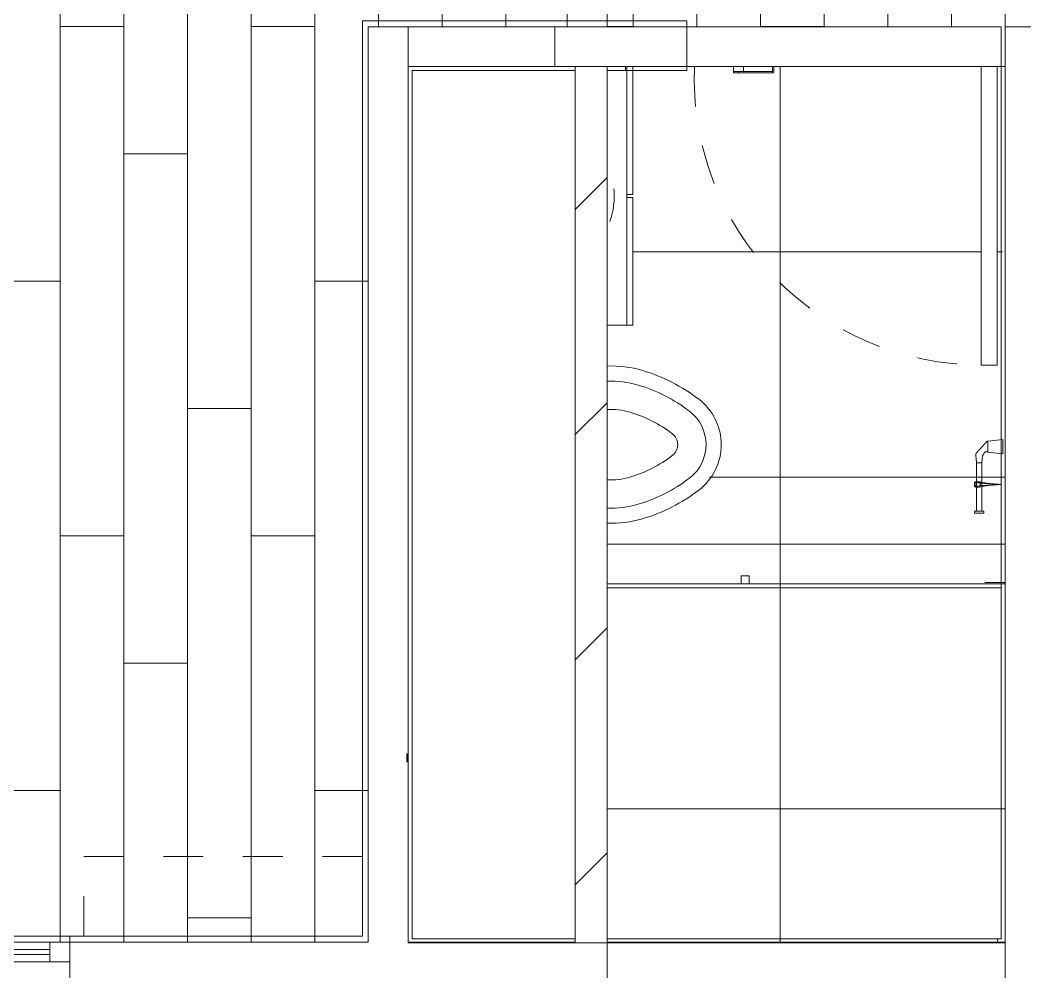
# Model space of a CAD drawing. Header units: metres. Extents: x 3856 to 4207, y -1118 to -691.
# Drawn here: x 3998.882 to 4001.407, y -980.802 to -978.41 of the extents above; entities that cross this region are included whole.
import ezdxf

# ---------------------------------------------------------------- set-up
doc = ezdxf.new("R2010")
doc.units = ezdxf.units.M
doc.linetypes.add('Dash', pattern=[0.00635, 0.003175, -0.003175])
doc.linetypes.add('Derribado', pattern=[0.0048, 0.0032, -0.0016])
for name, color, linetype, lineweight in [('Casework', 7, 'Continuous', 9), ('Ceilings', 7, 'Continuous', 9), ('Common Edges', 7, 'Continuous', 9), ('Cut Pattern', 7, 'Continuous', 18), ('Detail Items', 7, 'Continuous', 9), ('Doors', 7, 'Continuous', 9), ('Floors', 7, 'Continuous', 9), ('Furniture', 7, 'Continuous', 9), ('Generic Models', 7, 'Continuous', 9), ('Linea de proyección', 7, 'Derribado', 9), ('Plumbing Fixtures', 7, 'Continuous', 9), ('Surface Pattern', 7, 'Continuous', 9), ('Walls', 7, 'Continuous', 9)]:
    doc.layers.add(name, color=color, linetype=linetype, lineweight=lineweight)
doc.layers.add('Cour_Roja_Punteada_1', color=1, linetype='Dash', lineweight=9, true_color=0xff0000)
doc.layers.add('ROA-E00-URB-A101-MASTER_PLAN cambio estaciomientos_dwg', color=7, linetype='Continuous', lineweight=9, true_color=0x767676)

# ---------------------------------------------------------------- blocks, each defined once
blk = doc.blocks.new('Toilet-Pressure_Lite_1_0-Kohler-Highline-3519-TR - SANITARIO ACUACER PLUS REDONDO BLANCO REF_ 320381001 CORONA O SIMILAR-V181-IMPLANTACIÓN - KIT COMERCIAL')
at = {"layer": 'Plumbing Fixtures', "color": 254, "true_color": 0xd4d4d4}
for centre, radius, start, end in [((0, 0.6428), 0.144, 37.4753, 142.5247), ((0, 0.6428), 0.1059, 37.4753, 142.5247), ((0.232, 0.4649), 0.4363, 142.5247, 163.4753), ((0.232, 0.4649), 0.3982, 142.5247, 163.4753), ((-0.232, 0.4649), 0.3982, 16.5247, 37.4753), ((-0.232, 0.4649), 0.4363, 16.5247, 37.4753), ((0.232, 0.4649), 0.327, 142.5247, 163.4753), ((0, 0.6428), 0.0347, 37.4753, 142.5247), ((-0.232, 0.4649), 0.327, 16.5247, 37.4753), ((0.0777, 0.5107), 0.2754, 163.4753, 182.2308), ((-0.0777, 0.5107), 0.2754, 357.7692, 16.5247), ((0.0777, 0.5107), 0.2373, 163.4753, 182.589), ((0.0777, 0.5107), 0.1661, 163.4753, 183.6995), ((-0.0777, 0.5107), 0.1661, 356.3005, 16.5247), ((-0.0777, 0.5107), 0.2373, 357.411, 16.5247)]:
    blk.add_arc(centre, radius, start, end, dxfattribs=at)
blk = doc.blocks.new('COUR-PUERTA-SIMPLE - P-05 _ 80 cm x 210 cm-V190-IMPLANTACIÓN - KIT COMERCIAL')
at = {"layer": 'Detail Items'}
for p, q in [((0.34, -0.8), (0.34, -0.05)), ((0.34, -0.05), (0.34, -0.8)), ((0.38, -0.05), (0.38, -0.8)), ((0.38, -0.8), (0.38, -0.05)), ((0.38, -0.8), (0.34, -0.8)), ((0.34, -0.8), (0.38, -0.8))]:
    blk.add_line(p, q, dxfattribs=at)
at = {"layer": 'Doors'}
for p, q in [((0.4, 0.05), (0.4, -0.05)), ((-0.2827, -0.05), (-0.2827, -0.0622)), ((-0.2573, -0.0622), (-0.2573, -0.05)), ((-0.1842, -0.0622), (-0.1842, -0.05)), ((-0.1842, -0.05), (-0.1842, -0.0622)), ((-0.1811, -0.05), (-0.1811, -0.0623)), ((-0.1811, -0.0623), (-0.1811, -0.05)), ((-0.2827, -0.0622), (-0.2827, -0.0654)), ((-0.27, -0.0622), (-0.2827, -0.0622)), ((-0.2827, -0.0622), (-0.2573, -0.0622)), ((-0.2827, -0.0622), (-0.2573, -0.0622)), ((-0.2827, -0.0654), (-0.27, -0.0654)), ((-0.27, -0.0622), (-0.1842, -0.0622)), ((-0.1842, -0.0622), (-0.27, -0.0622)), ((-0.27, -0.0654), (-0.27, -0.0622)), ((-0.27, -0.0622), (-0.27, -0.0654)), ((-0.27, -0.0654), (-0.1842, -0.0654)), ((-0.1842, -0.0654), (-0.27, -0.0654))]:
    blk.add_line(p, q, dxfattribs=at)
at = {"layer": 'Doors', "flags": 128}
for points in [[(-0.1842, -0.0654), (-0.1835, -0.0653), (-0.1829, -0.0651), (-0.1823, -0.0647), (-0.1818, -0.0642), (-0.1814, -0.0636), (-0.1812, -0.063), (-0.1811, -0.0623)], [(-0.1811, -0.0623), (-0.1812, -0.063), (-0.1814, -0.0636), (-0.1818, -0.0642), (-0.1823, -0.0647), (-0.1829, -0.0651), (-0.1835, -0.0653), (-0.1842, -0.0654)]]:
    blk.add_lwpolyline(points, dxfattribs=at)
at = {"layer": 'Linea de proyección'}
blk.add_arc((0.34, -0.0789), 0.7211, 177.7128, 270, dxfattribs=at)
blk = doc.blocks.new('Puerta Ventana 2 cuerpos - Puerta Ventana 180 x 210cm-V193-IMPLANTACIÓN - KIT COMERCIAL')
at = {"layer": 'Detail Items'}
for p, q in [((-0.3419, 0.2295), (-0.3419, 0.2075)), ((-0.3124, 0.2), (-0.3419, 0.2295)), ((-0.5625, 0.2075), (-0.5625, 0.1925)), ((-0.3419, 0.2075), (-0.5625, 0.2075)), ((-0.5625, 0.1925), (-0.3419, 0.1925)), ((-0.3124, 0.2), (-0.3419, 0.1705)), ((-0.3419, 0.1705), (-0.3419, 0.1925))]:
    blk.add_line(p, q, dxfattribs=at)
at = {"layer": 'Doors'}
for p, q in [((-0.7127, 0.1008), (-0.7127, 0.05)), ((-0.6944, 0.05), (-0.6944, 0.1008)), ((-0.9, 0.05), (0.9, 0.05)), ((-0.9, 0), (-0.9, 0.05)), ((-0.9, 0.05), (0.025, 0.05)), ((0.025, 0.05), (0.025, 0)), ((0.025, 0), (-0.9, 0)), ((-0.7127, 0), (-0.7127, -0.0514)), ((-0.6944, -0.0514), (-0.6944, 0)), ((-0.025, -0.05), (-0.025, 0)), ((-0.025, 0), (0.9, 0)), ((0.9, 0), (0.9, -0.05)), ((-0.9, -0.05), (0.9, -0.05)), ((0.9, -0.05), (-0.025, -0.05))]:
    blk.add_line(p, q, dxfattribs=at)
for centre, start, end in [((-0.7035, 0.1049), 0, 180), ((-0.7035, 0.1049), 0, 180), ((-0.7035, 0.1049), 180, 360), ((-0.7035, 0.1049), 180, 360), ((-0.7035, -0.0555), 0, 180), ((-0.7035, -0.0555), 0, 180), ((-0.7035, -0.0555), 180, 360), ((-0.7035, -0.0555), 180, 360)]:
    blk.add_arc(centre, 0.01, start, end, dxfattribs=at)
for points in [[(-0.6944, 0.1008), (-0.6945, 0.1007), (-0.6946, 0.1005), (-0.6948, 0.1001), (-0.6949, 0.0999), (-0.695, 0.0997), (-0.6951, 0.0995), (-0.6953, 0.0992), (-0.6956, 0.0988), (-0.696, 0.0983), (-0.6965, 0.0979), (-0.6969, 0.0974), (-0.6975, 0.097), (-0.6981, 0.0965), (-0.6987, 0.0962), (-0.6994, 0.0958), (-0.7002, 0.0955), (-0.701, 0.0952), (-0.7021, 0.095), (-0.7032, 0.0949), (-0.7044, 0.095), (-0.7056, 0.0951), (-0.7066, 0.0954), (-0.7076, 0.0958), (-0.7082, 0.0961), (-0.7087, 0.0963), (-0.7091, 0.0966), (-0.7096, 0.097), (-0.7101, 0.0974), (-0.7106, 0.0979), (-0.7111, 0.0983), (-0.7115, 0.0988), (-0.7118, 0.0992), (-0.712, 0.0995), (-0.7121, 0.0997), (-0.7122, 0.0999), (-0.7123, 0.1001), (-0.7125, 0.1005), (-0.7126, 0.1007), (-0.7127, 0.1008)], [(-0.7127, 0.1008), (-0.7126, 0.1007), (-0.7125, 0.1005), (-0.7123, 0.1001), (-0.7122, 0.0999), (-0.7121, 0.0997), (-0.712, 0.0995), (-0.7118, 0.0992), (-0.7115, 0.0988), (-0.7111, 0.0983), (-0.7106, 0.0979), (-0.7101, 0.0974), (-0.7096, 0.097), (-0.709, 0.0965), (-0.7083, 0.0962), (-0.7076, 0.0958), (-0.7069, 0.0955), (-0.7061, 0.0952), (-0.705, 0.095), (-0.7038, 0.0949), (-0.7027, 0.095), (-0.7015, 0.0951), (-0.7004, 0.0954), (-0.6994, 0.0958), (-0.6988, 0.0961), (-0.6984, 0.0963), (-0.698, 0.0966), (-0.6975, 0.097), (-0.6969, 0.0974), (-0.6965, 0.0979), (-0.696, 0.0983), (-0.6956, 0.0988), (-0.6953, 0.0992), (-0.6951, 0.0995), (-0.695, 0.0997), (-0.6949, 0.0999), (-0.6948, 0.1001), (-0.6946, 0.1005), (-0.6945, 0.1007), (-0.6944, 0.1008)], [(-0.7127, -0.0514), (-0.7126, -0.0513), (-0.7125, -0.051), (-0.7123, -0.0507), (-0.7122, -0.0504), (-0.7121, -0.0503), (-0.712, -0.0501), (-0.7118, -0.0498), (-0.7115, -0.0494), (-0.7111, -0.0489), (-0.7106, -0.0484), (-0.7101, -0.0479), (-0.7096, -0.0475), (-0.709, -0.0471), (-0.7083, -0.0467), (-0.7076, -0.0463), (-0.7069, -0.046), (-0.7061, -0.0458), (-0.705, -0.0455), (-0.7038, -0.0454), (-0.7027, -0.0455), (-0.7015, -0.0456), (-0.7004, -0.0459), (-0.6994, -0.0463), (-0.6988, -0.0466), (-0.6984, -0.0469), (-0.698, -0.0471), (-0.6975, -0.0475), (-0.6969, -0.0479), (-0.6965, -0.0484), (-0.696, -0.0489), (-0.6956, -0.0494), (-0.6953, -0.0498), (-0.6951, -0.0501), (-0.695, -0.0503), (-0.6949, -0.0504), (-0.6948, -0.0507), (-0.6946, -0.051), (-0.6945, -0.0513), (-0.6944, -0.0514)], [(-0.6944, -0.0514), (-0.6945, -0.0513), (-0.6946, -0.051), (-0.6948, -0.0507), (-0.6949, -0.0504), (-0.695, -0.0503), (-0.6951, -0.0501), (-0.6953, -0.0498), (-0.6956, -0.0494), (-0.696, -0.0489), (-0.6965, -0.0484), (-0.6969, -0.0479), (-0.6975, -0.0475), (-0.6981, -0.0471), (-0.6987, -0.0467), (-0.6994, -0.0463), (-0.7002, -0.046), (-0.701, -0.0458), (-0.7021, -0.0455), (-0.7032, -0.0454), (-0.7044, -0.0455), (-0.7056, -0.0456), (-0.7066, -0.0459), (-0.7076, -0.0463), (-0.7082, -0.0466), (-0.7087, -0.0469), (-0.7091, -0.0471), (-0.7096, -0.0475), (-0.7101, -0.0479), (-0.7106, -0.0484), (-0.7111, -0.0489), (-0.7115, -0.0494), (-0.7118, -0.0498), (-0.712, -0.0501), (-0.7121, -0.0503), (-0.7122, -0.0504), (-0.7123, -0.0507), (-0.7125, -0.051), (-0.7126, -0.0513), (-0.7127, -0.0514)]]:
    blk.add_open_spline(points, degree=3, knots=[0, 0, 0, 0, 0.055556, 0.083333, 0.097222, 0.111111, 0.125, 0.138889, 0.166667, 0.194444, 0.222222, 0.25, 0.277778, 0.305556, 0.333333, 0.361111, 0.388889, 0.416667, 0.444444, 0.5, 0.527778, 0.555556, 0.611111, 0.638889, 0.666667, 0.680556, 0.694444, 0.722222, 0.75, 0.777778, 0.805556, 0.833333, 0.861111, 0.875, 0.888889, 0.902778, 0.916667, 0.944444, 1, 1, 1, 1], dxfattribs=at)
blk = doc.blocks.new('Lavm_Vessel_ManantialDuo_34_5x34_5x13_5_Corona - Lavm_Vessel_ManantialDuo_34_5x34_5x13_5_Corona-9986751-IMPLANTACIÓN - KIT COMERCIAL')
at = {"layer": 'Detail Items', "color": 253, "true_color": 0xaaaaaa}
blk.add_arc((0, 0), 0.193, 250.6609, 275.3049, dxfattribs=at)
blk = doc.blocks.new('PM4045551-Ducha-monocontrol-Palma-Pro - Ducha monocontrol Palma Pro-10363257-IMPLANTACIÓN - KIT COMERCIAL')
at = {"layer": 'Plumbing Fixtures', "color": 253, "true_color": 0xaaaaaa}
for p, q in [((0.1147, -0.0055), (0.1147, -0.0086)), ((0.1147, -0.0055), (0.125, -0.0055)), ((0.125, -0.0086), (0.1147, -0.0086)), ((0.125, -0.0055), (0.1353, -0.0055)), ((0.1353, -0.0086), (0.125, -0.0086)), ((0.1353, -0.0086), (0.1353, -0.0055))]:
    blk.add_line(p, q, dxfattribs=at)
at = {"layer": 'Plumbing Fixtures', "color": 253, "true_color": 0xaaaaaa, "flags": 128}
for points in [[(0.1147, -0.0055), (0.1147, -0.0055), (0.1146, -0.0055), (0.1146, -0.0055), (0.1145, -0.0055), (0.1145, -0.0055), (0.1145, -0.0055), (0.1144, -0.0055), (0.1144, -0.0054), (0.1143, -0.0054), (0.1143, -0.0054), (0.1143, -0.0054), (0.1142, -0.0054), (0.1142, -0.0054), (0.1142, -0.0053), (0.1141, -0.0053), (0.1141, -0.0053), (0.1141, -0.0053), (0.114, -0.0053), (0.114, -0.0052), (0.114, -0.0052), (0.114, -0.0052), (0.1139, -0.0051), (0.1139, -0.0051), (0.1139, -0.0051), (0.1139, -0.005)], [(0.1147, -0.0055), (0.1147, -0.0055), (0.1148, -0.0055), (0.1148, -0.0055), (0.1149, -0.0055), (0.115, -0.0055), (0.1151, -0.0055), (0.1152, -0.0055), (0.1154, -0.0055), (0.1155, -0.0055), (0.1157, -0.0055), (0.1159, -0.0055), (0.1161, -0.0055), (0.1163, -0.0055), (0.1165, -0.0055), (0.1167, -0.0055), (0.117, -0.0055), (0.1173, -0.0055), (0.1175, -0.0055), (0.1178, -0.0055), (0.1181, -0.0055), (0.1184, -0.0055), (0.1188, -0.0055), (0.1191, -0.0055), (0.1194, -0.0055), (0.1198, -0.0055), (0.1201, -0.0055), (0.1205, -0.0055), (0.1209, -0.0055), (0.1213, -0.0055), (0.1217, -0.0055), (0.122, -0.0055), (0.1224, -0.0055), (0.1228, -0.0055), (0.1232, -0.0055), (0.1237, -0.0055), (0.1241, -0.0055), (0.1245, -0.0055), (0.1249, -0.0055), (0.125, -0.0055)], [(0.125, -0.0055), (0.1246, -0.0055), (0.1242, -0.0055), (0.1238, -0.0055), (0.1234, -0.0055), (0.123, -0.0055), (0.1226, -0.0055), (0.1222, -0.0055), (0.1218, -0.0055), (0.1214, -0.0055), (0.121, -0.0055), (0.1206, -0.0055), (0.1202, -0.0055), (0.1199, -0.0055), (0.1195, -0.0055), (0.1192, -0.0055), (0.1188, -0.0055), (0.1185, -0.0055), (0.1182, -0.0055), (0.1179, -0.0055), (0.1176, -0.0055), (0.1173, -0.0055), (0.1171, -0.0055), (0.1168, -0.0055), (0.1166, -0.0055), (0.1163, -0.0055), (0.1161, -0.0055), (0.1159, -0.0055), (0.1157, -0.0055), (0.1156, -0.0055), (0.1154, -0.0055), (0.1153, -0.0055), (0.1151, -0.0055), (0.115, -0.0055), (0.1149, -0.0055), (0.1148, -0.0055), (0.1148, -0.0055), (0.1147, -0.0055), (0.1147, -0.0055)], [(0.1353, -0.0055), (0.1353, -0.0055), (0.1352, -0.0055), (0.1352, -0.0055), (0.1351, -0.0055), (0.135, -0.0055), (0.1349, -0.0055), (0.1348, -0.0055), (0.1346, -0.0055), (0.1345, -0.0055), (0.1343, -0.0055), (0.1341, -0.0055), (0.1339, -0.0055), (0.1337, -0.0055), (0.1335, -0.0055), (0.1333, -0.0055), (0.133, -0.0055), (0.1327, -0.0055), (0.1325, -0.0055), (0.1322, -0.0055), (0.1319, -0.0055), (0.1316, -0.0055), (0.1312, -0.0055), (0.1309, -0.0055), (0.1306, -0.0055), (0.1302, -0.0055), (0.1299, -0.0055), (0.1295, -0.0055), (0.1291, -0.0055), (0.1287, -0.0055), (0.1283, -0.0055), (0.128, -0.0055), (0.1276, -0.0055), (0.1272, -0.0055), (0.1268, -0.0055), (0.1263, -0.0055), (0.1259, -0.0055), (0.1255, -0.0055), (0.1251, -0.0055), (0.125, -0.0055)], [(0.125, -0.0055), (0.1254, -0.0055), (0.1258, -0.0055), (0.1262, -0.0055), (0.1266, -0.0055), (0.127, -0.0055), (0.1274, -0.0055), (0.1278, -0.0055), (0.1282, -0.0055), (0.1286, -0.0055), (0.129, -0.0055), (0.1294, -0.0055), (0.1298, -0.0055), (0.1301, -0.0055), (0.1305, -0.0055), (0.1308, -0.0055), (0.1312, -0.0055), (0.1315, -0.0055), (0.1318, -0.0055), (0.1321, -0.0055), (0.1324, -0.0055), (0.1327, -0.0055), (0.1329, -0.0055), (0.1332, -0.0055), (0.1334, -0.0055), (0.1337, -0.0055), (0.1339, -0.0055), (0.1341, -0.0055), (0.1343, -0.0055), (0.1344, -0.0055), (0.1346, -0.0055), (0.1347, -0.0055), (0.1349, -0.0055), (0.135, -0.0055), (0.1351, -0.0055), (0.1352, -0.0055), (0.1352, -0.0055), (0.1353, -0.0055), (0.1353, -0.0055)], [(0.1361, -0.0051), (0.1361, -0.0051), (0.1361, -0.0051), (0.1361, -0.0052), (0.136, -0.0052), (0.136, -0.0052), (0.136, -0.0052), (0.1359, -0.0053), (0.1359, -0.0053), (0.1359, -0.0053), (0.1358, -0.0053), (0.1358, -0.0054), (0.1358, -0.0054), (0.1357, -0.0054), (0.1357, -0.0054), (0.1357, -0.0054), (0.1356, -0.0054), (0.1356, -0.0055), (0.1356, -0.0055), (0.1355, -0.0055), (0.1355, -0.0055), (0.1354, -0.0055), (0.1354, -0.0055), (0.1354, -0.0055), (0.1353, -0.0055)]]:
    blk.add_lwpolyline(points, dxfattribs=at)
blk = doc.blocks.new('KR6155551-Portarollos-Koral-mate-black - Mate black-10610215-IMPLANTACIÓN - KIT COMERCIAL')
at = {"layer": 'Furniture'}
for p, q in [((-0.0375, 0.0719), (-0.0421, 0.0719)), ((-0.0421, 0.0719), (-0.0421, 0.0601)), ((-0.0421, 0.0601), (-0.0421, 0.0484)), ((-0.0375, 0.0601), (-0.0375, 0.0719)), ((0.0844, 0.0668), (-0.0375, 0.0668)), ((-0.0375, 0.0668), (-0.0375, 0.0534)), ((-0.0375, 0.0668), (-0.0375, 0.0534)), ((-0.0375, 0.0484), (-0.0375, 0.0601)), ((-0.0375, 0.0534), (0.0844, 0.0534)), ((0.0844, 0.0534), (0.0844, 0.0668)), ((0.0844, 0.0534), (0.0844, 0.0668)), ((-0.0421, 0.0484), (-0.0375, 0.0484)), ((0.1115, 0.0379), (0.107, 0.0001)), ((0.1385, 0.0379), (0.1115, 0.0379)), ((0.1385, 0.0379), (0.1115, 0.0379)), ((0.143, 0.0001), (0.1385, 0.0379)), ((0.107, 0.0001), (0.143, 0.0001)), ((0.107, 0.0001), (0.143, 0.0001))]:
    blk.add_line(p, q, dxfattribs=at)
at = {"layer": 'Furniture', "flags": 128}
for points in [[(0.0844, 0.0668), (0.0951, 0.0676), (0.1019, 0.0682), (0.1073, 0.0684)], [(0.1073, 0.0684), (0.1019, 0.0682), (0.0951, 0.0676), (0.0844, 0.0668)], [(0.0844, 0.0668), (0.0844, 0.0666), (0.0844, 0.0659), (0.0844, 0.0649), (0.0844, 0.0635), (0.0844, 0.0619), (0.0844, 0.0601), (0.0844, 0.0584), (0.0844, 0.0568), (0.0844, 0.0554), (0.0844, 0.0543), (0.0844, 0.0537), (0.0844, 0.0534)], [(0.0844, 0.0534), (0.0844, 0.0537), (0.0844, 0.0543), (0.0844, 0.0554), (0.0844, 0.0568), (0.0844, 0.0584), (0.0844, 0.0601), (0.0844, 0.0619), (0.0844, 0.0635), (0.0844, 0.0649), (0.0844, 0.0659), (0.0844, 0.0666), (0.0844, 0.0668)], [(0.1116, 0.0379), (0.112, 0.0425), (0.1118, 0.0444), (0.1105, 0.0465), (0.1075, 0.0486), (0.1048, 0.0503), (0.1017, 0.0515), (0.0955, 0.0525), (0.0844, 0.0534)], [(0.0844, 0.0534), (0.0955, 0.0525), (0.1017, 0.0515), (0.1048, 0.0503), (0.1075, 0.0486), (0.1105, 0.0465), (0.1118, 0.0444), (0.112, 0.0425), (0.1116, 0.0379)], [(0.1116, 0.0379), (0.112, 0.0379), (0.1134, 0.0379), (0.1155, 0.0379), (0.1183, 0.0379), (0.1216, 0.0379), (0.1251, 0.0379), (0.1286, 0.0379), (0.1318, 0.0379), (0.1346, 0.0379), (0.1367, 0.0379), (0.1381, 0.0379), (0.1386, 0.0379)], [(0.1386, 0.0379), (0.1381, 0.0379), (0.1367, 0.0379), (0.1346, 0.0379), (0.1318, 0.0379), (0.1286, 0.0379), (0.1251, 0.0379), (0.1216, 0.0379), (0.1183, 0.0379), (0.1155, 0.0379), (0.1134, 0.0379), (0.112, 0.0379), (0.1116, 0.0379)], [(0.1384, 0.0405), (0.1385, 0.0392), (0.1386, 0.0379)], [(0.1386, 0.0379), (0.1385, 0.0392), (0.1384, 0.0405)]]:
    blk.add_lwpolyline(points, dxfattribs=at)
at = {"layer": 'Furniture'}
for points, knots in [([(0.1073, 0.0684), (0.1074, 0.0683), (0.1076, 0.0682), (0.108, 0.0678), (0.1084, 0.0675), (0.1087, 0.0672), (0.1089, 0.067), (0.1091, 0.0668), (0.1094, 0.0665), (0.11, 0.066), (0.1107, 0.0654), (0.1115, 0.0646), (0.1121, 0.0641), (0.1124, 0.0638), (0.1126, 0.0636), (0.1129, 0.0634), (0.1132, 0.0631), (0.1138, 0.0626), (0.1147, 0.0618), (0.1155, 0.061), (0.1162, 0.0604), (0.1168, 0.0599), (0.1173, 0.0594), (0.118, 0.0588), (0.1193, 0.0577), (0.1211, 0.056), (0.1227, 0.0546), (0.1239, 0.0535), (0.1245, 0.0529), (0.1252, 0.0523), (0.1261, 0.0515), (0.1273, 0.0505), (0.1282, 0.0496), (0.129, 0.0489), (0.1295, 0.0484), (0.1301, 0.0479), (0.1308, 0.0473), (0.1317, 0.0464), (0.1326, 0.0456), (0.1333, 0.045), (0.1338, 0.0446), (0.1343, 0.0441), (0.1349, 0.0436), (0.1356, 0.0429), (0.1364, 0.0422), (0.137, 0.0417), (0.1373, 0.0414), (0.1376, 0.0411), (0.1381, 0.0407), (0.1383, 0.0405), (0.1384, 0.0405)], [-1, -1, -1, -1, -0.972222, -0.944444, -0.916667, -0.902778, -0.895833, -0.888889, -0.875, -0.861111, -0.833333, -0.805556, -0.791667, -0.784722, -0.777778, -0.770833, -0.763889, -0.75, -0.722222, -0.694444, -0.680556, -0.666667, -0.652778, -0.638889, -0.611111, -0.555556, -0.5, -0.472222, -0.458333, -0.444444, -0.416667, -0.388889, -0.361111, -0.347222, -0.333333, -0.319444, -0.305556, -0.277778, -0.25, -0.236111, -0.222222, -0.208333, -0.194444, -0.166667, -0.138889, -0.111111, -0.097222, -0.083333, -0.055556, 0, 0, 0, 0]), ([(0.1384, 0.0405), (0.1383, 0.0405), (0.1381, 0.0407), (0.1376, 0.0411), (0.1373, 0.0414), (0.137, 0.0417), (0.1364, 0.0422), (0.1356, 0.0429), (0.1349, 0.0436), (0.1343, 0.0441), (0.1338, 0.0446), (0.1333, 0.045), (0.1326, 0.0456), (0.1317, 0.0464), (0.1308, 0.0473), (0.1301, 0.0479), (0.1295, 0.0484), (0.129, 0.0489), (0.1282, 0.0496), (0.1273, 0.0505), (0.1263, 0.0513), (0.1256, 0.052), (0.1251, 0.0524), (0.1245, 0.0529), (0.1239, 0.0535), (0.1227, 0.0546), (0.1211, 0.056), (0.1193, 0.0577), (0.118, 0.0588), (0.1173, 0.0594), (0.1168, 0.0599), (0.1162, 0.0604), (0.1155, 0.061), (0.1147, 0.0618), (0.1138, 0.0626), (0.1132, 0.0631), (0.1129, 0.0634), (0.1126, 0.0636), (0.1124, 0.0638), (0.1121, 0.0641), (0.1115, 0.0646), (0.1107, 0.0654), (0.11, 0.066), (0.1094, 0.0665), (0.1091, 0.0668), (0.1089, 0.067), (0.1087, 0.0672), (0.1084, 0.0675), (0.108, 0.0678), (0.1076, 0.0682), (0.1074, 0.0683), (0.1073, 0.0684)], [-1, -1, -1, -1, -0.944444, -0.916667, -0.902778, -0.888889, -0.861111, -0.833333, -0.805556, -0.791667, -0.777778, -0.763889, -0.75, -0.722222, -0.694444, -0.680556, -0.666667, -0.652778, -0.638889, -0.611111, -0.583333, -0.569444, -0.555556, -0.541667, -0.527778, -0.5, -0.444444, -0.388889, -0.361111, -0.347222, -0.333333, -0.319444, -0.305556, -0.277778, -0.25, -0.236111, -0.229167, -0.222222, -0.215278, -0.208333, -0.194444, -0.166667, -0.138889, -0.125, -0.111111, -0.104167, -0.097222, -0.083333, -0.055556, -0.027778, 0, 0, 0, 0])]:
    blk.add_open_spline(points, degree=3, knots=knots, dxfattribs=at)
blk = doc.blocks.new('KR6125551-Percha-Koral-mate-black - Mate black-10354673-IMPLANTACIÓN - KIT COMERCIAL')
at = {"layer": 'Generic Models'}
for p, q in [((0.1185, 0.0687), (0.1185, 0.0587)), ((0.13, 0.0702), (0.12, 0.0702)), ((0.12, 0.0572), (0.13, 0.0572)), ((0.1207, 0.0714), (0.1293, 0.0714)), ((0.1315, 0.0587), (0.1315, 0.0687))]:
    blk.add_line(p, q, dxfattribs=at)
at = {"layer": 'Generic Models', "flags": 128}
for points in [[(0.12, 0.0702), (0.1196, 0.0702), (0.1193, 0.07), (0.1189, 0.0698), (0.1187, 0.0695), (0.1186, 0.0691), (0.1185, 0.0687)], [(0.1185, 0.0587), (0.1186, 0.0584), (0.1187, 0.058), (0.1189, 0.0577), (0.1192, 0.0574), (0.1196, 0.0573), (0.12, 0.0572)], [(0.1207, 0.0714), (0.1201, 0.0712), (0.1196, 0.0709), (0.1188, 0.0697), (0.1187, 0.0694)], [(0.1187, 0.0581), (0.1199, 0.0544), (0.1201, 0.0537), (0.1203, 0.0531), (0.1204, 0.0524), (0.121, 0.0498), (0.1215, 0.0454), (0.1226, 0.0361), (0.1239, 0.0207), (0.1248, 0.0084), (0.125, 0.005)], [(0.1313, 0.058), (0.1301, 0.0544), (0.1299, 0.0537), (0.1297, 0.053), (0.1296, 0.0524), (0.129, 0.0498), (0.1285, 0.0454), (0.1274, 0.036), (0.1261, 0.0207), (0.1252, 0.0084), (0.125, 0.005)], [(0.1293, 0.0714), (0.1299, 0.0712), (0.1304, 0.0709), (0.1312, 0.0697), (0.1313, 0.0694)], [(0.1315, 0.0687), (0.1314, 0.0691), (0.1313, 0.0695), (0.1311, 0.0698), (0.1307, 0.07), (0.1304, 0.0702), (0.13, 0.0702)], [(0.13, 0.0572), (0.1304, 0.0573), (0.1308, 0.0574), (0.1311, 0.0577), (0.1313, 0.058), (0.1314, 0.0583), (0.1315, 0.0587)], [(0.125, 0.005), (0.1203, 0.005), (0.116, 0.005), (0.1123, 0.005), (0.1094, 0.005), (0.1076, 0.005), (0.107, 0.005), (0.1076, 0.005), (0.1094, 0.005), (0.1123, 0.005), (0.116, 0.005), (0.1203, 0.005), (0.125, 0.005)], [(0.125, 0.005), (0.1297, 0.005), (0.134, 0.005), (0.1377, 0.005), (0.1406, 0.005), (0.1424, 0.005), (0.143, 0.005), (0.1424, 0.005), (0.1406, 0.005), (0.1377, 0.005), (0.134, 0.005), (0.1297, 0.005), (0.125, 0.005)]]:
    blk.add_lwpolyline(points, dxfattribs=at)
at = {"layer": 'Generic Models'}
for points, knots in [([(0.125, 0.005), (0.1248, 0.0072), (0.1246, 0.0114), (0.1243, 0.0177), (0.1239, 0.0242), (0.1236, 0.0299), (0.1233, 0.035), (0.123, 0.0384), (0.1228, 0.0416), (0.1224, 0.0458), (0.122, 0.0511), (0.1215, 0.0573), (0.1211, 0.0621), (0.1208, 0.0655), (0.1205, 0.0675), (0.1203, 0.0689), (0.12, 0.0696), (0.1198, 0.07), (0.1195, 0.0701), (0.1193, 0.07), (0.119, 0.0697), (0.1188, 0.0692), (0.1186, 0.0689), (0.1185, 0.0687)], [0, 0, 0, 0, 0.076923, 0.115385, 0.153846, 0.230769, 0.269231, 0.307692, 0.346154, 0.384615, 0.461538, 0.538462, 0.615385, 0.653846, 0.692308, 0.730769, 0.769231, 0.807692, 0.846154, 0.884615, 0.923077, 0.961538, 1, 1, 1, 1]), ([(0.1185, 0.0587), (0.1186, 0.0586), (0.1187, 0.0583), (0.1189, 0.058), (0.119, 0.0577), (0.1191, 0.0574), (0.1193, 0.0569), (0.1195, 0.0563), (0.1198, 0.0553), (0.12, 0.0542), (0.1203, 0.0532), (0.1205, 0.0523), (0.1208, 0.0513), (0.121, 0.0498), (0.1213, 0.0479), (0.1215, 0.0457), (0.1218, 0.0434), (0.1221, 0.0405), (0.1224, 0.0375), (0.1228, 0.0342), (0.1231, 0.0306), (0.1234, 0.027), (0.1238, 0.0231), (0.124, 0.02), (0.1243, 0.0164), (0.1245, 0.0124), (0.1248, 0.0085), (0.1249, 0.0061), (0.125, 0.005)], [0, 0, 0, 0, 0.038462, 0.057692, 0.076923, 0.096154, 0.115385, 0.153846, 0.192308, 0.230769, 0.269231, 0.307692, 0.346154, 0.384615, 0.423077, 0.461538, 0.5, 0.538462, 0.615385, 0.653846, 0.692308, 0.769231, 0.807692, 0.846154, 0.884615, 0.923077, 0.961538, 1, 1, 1, 1]), ([(0.125, 0.005), (0.1252, 0.0072), (0.1254, 0.0114), (0.1258, 0.0177), (0.1261, 0.0242), (0.1265, 0.0313), (0.1269, 0.0374), (0.1273, 0.0416), (0.1276, 0.0458), (0.128, 0.0511), (0.1284, 0.0563), (0.1288, 0.0602), (0.129, 0.063), (0.1293, 0.0655), (0.1295, 0.0675), (0.1297, 0.0687), (0.1299, 0.0693), (0.13, 0.0697), (0.1303, 0.07), (0.1305, 0.0701), (0.1308, 0.07), (0.131, 0.0697), (0.1313, 0.0692), (0.1314, 0.0689), (0.1315, 0.0687)], [0, 0, 0, 0, 0.076923, 0.115385, 0.153846, 0.230769, 0.307692, 0.346154, 0.384615, 0.461538, 0.538462, 0.576923, 0.615385, 0.653846, 0.692308, 0.730769, 0.75, 0.769231, 0.807692, 0.846154, 0.884615, 0.923077, 0.961538, 1, 1, 1, 1]), ([(0.125, 0.005), (0.1251, 0.0061), (0.1253, 0.0085), (0.1255, 0.0124), (0.1258, 0.0164), (0.126, 0.02), (0.1263, 0.0231), (0.1266, 0.027), (0.1269, 0.0306), (0.1273, 0.0342), (0.1275, 0.0367), (0.1278, 0.039), (0.128, 0.0412), (0.1283, 0.0434), (0.1285, 0.0457), (0.1288, 0.0479), (0.129, 0.0498), (0.1293, 0.0513), (0.1295, 0.0523), (0.1298, 0.0532), (0.13, 0.0542), (0.1303, 0.0553), (0.1305, 0.0562), (0.1307, 0.0569), (0.1309, 0.0574), (0.131, 0.0577), (0.1311, 0.058), (0.1313, 0.0583), (0.1314, 0.0586), (0.1315, 0.0587)], [0, 0, 0, 0, 0.038462, 0.076923, 0.115385, 0.153846, 0.192308, 0.230769, 0.307692, 0.346154, 0.384615, 0.423077, 0.461538, 0.5, 0.538462, 0.576923, 0.615385, 0.653846, 0.692308, 0.730769, 0.769231, 0.807692, 0.846154, 0.884615, 0.903846, 0.923077, 0.942308, 0.961538, 1, 1, 1, 1])]:
    blk.add_open_spline(points, degree=3, knots=knots, dxfattribs=at)
blk = doc.blocks.new('EDIFICIO TIPO A_rvt-4-IMPLANTACIÓN - KIT COMERCIAL')
at = {"layer": 'Cut Pattern', "lineweight": 9, "true_color": 0x414141}
h = blk.add_hatch(dxfattribs=at)
h.set_pattern_fill('FP_94', color=250, style=0, pattern_type=2)
h.set_pattern_definition([(45, (0, 0), (-0.282842712, 0.282842712), [])])
h.paths.add_polyline_path([(4000.2768, -980.7294), (4000.3568, -980.7194), (4000.3568, -978.5273), (4000.2768, -978.5373), (4000.2768, -980.7194)])
at = {"layer": 'Surface Pattern', "true_color": 0x808080}
h = blk.add_hatch(dxfattribs=at)
h.set_pattern_fill('FP_90', color=8, style=0, pattern_type=2)
h.set_pattern_definition([(270, (6041.702, -988.027), (0.16, 1e-17), []), (0, (6041.702, -988.027), (0.32, 0.32), [0.16, -1.12]), (0, (6041.862, -988.667), (0.32, 0.32), [0.16, -1.12])])
h.paths.add_polyline_path([(4004.9568, -980.7273), (4004.9568, -977.5273), (4001.4568, -977.5273), (4001.4568, -977.5973), (4002.2068, -977.5973), (4002.2068, -977.6373), (4001.4568, -977.6373), (4001.4568, -978.4273), (4002.0568, -978.4273), (4002.064, -978.5248), (4002.0818, -978.5273), (4002.0732, -978.5398), (4002.0568, -978.5398), (4002.0568, -980.7273), (4004.8257, -980.7273)])
h.paths.add_polyline_path([(3998.1318, -980.7273), (3999.7568, -980.7273), (3999.7568, -978.4273), (4000.2568, -978.4273), (4000.2568, -977.5873), (3999.4068, -977.5873), (3999.4068, -977.5473), (4000.2568, -977.5473), (4000.2568, -977.5273), (3996.4068, -977.5273), (3996.4068, -980.7273), (3998.0818, -980.7273)])
h.paths.add_polyline_path([(4004.8249, -980.6273), (4004.4257, -980.6273), (4004.4257, -980.2273), (4004.8257, -980.2273), (4004.8257, -980.6273)])
h.paths.add_polyline_path([(4002.4257, -980.6273), (4002.4257, -980.2273), (4002.8257, -980.2273), (4002.8257, -980.6273), (4002.618, -980.6273)])
h.paths.add_polyline_path([(4002.9154, -980.6273), (4002.9154, -978.7273), (4004.3154, -978.7273), (4004.3154, -980.6273)])
h.paths.add_polyline_path([(3996.5273, -980.5597), (3996.5273, -980.1597), (3996.9273, -980.1597), (3996.9273, -980.5597), (3996.6509, -980.5597)])
h.paths.add_polyline_path([(3997.2842, -980.0597), (3996.5273, -980.0597), (3996.5273, -978.4597), (3998.4273, -978.4597), (3998.4273, -980.0597), (3997.3791, -980.0597)])
h.paths.add_polyline_path([(4001.3468, -978.4273), (4001.3568, -978.4273), (4001.3568, -976.2273), (4001.4568, -976.2273), (4001.4568, -977.4273), (4004.9568, -977.4273), (4004.9568, -969.2273), (4001.4568, -969.2273), (4001.4568, -971.7123), (4001.5918, -971.7123), (4001.5918, -973.5123), (4001.4568, -973.5123), (4001.4568, -973.6273), (3998.9818, -973.6273), (3998.9818, -973.6473), (3999.9318, -973.6473), (3999.9318, -973.6873), (3998.9818, -973.6873), (3998.9818, -974.9273), (4000.2568, -974.9273), (4000.2568, -974.6273), (4000.3568, -974.6273), (4000.3568, -978.4273), (4001.2845, -978.4273)])
h.paths.add_polyline_path([(3996.9273, -978.3597), (3996.5273, -978.3597), (3996.5273, -977.9597), (3996.9273, -977.9597)])
h.paths.add_polyline_path([(3998.5559, -977.4273), (3999.6568, -977.4273), (3999.6568, -975.1403), (3998.5568, -975.1403), (3998.5568, -975.1253), (3999.6568, -975.1253), (3999.6568, -975.0273), (3998.5559, -975.0273), (3998.5559, -977.4253)])
h.paths.add_polyline_path([(4004.3068, -973.9273), (4002.7068, -973.9273), (4002.7068, -973.2273), (4004.3068, -973.2273), (4004.3068, -973.4057)])
h.paths.add_polyline_path([(4004.3068, -971.6181), (4004.0702, -971.6181), (4004.0702, -970.1034), (4003.3702, -970.1034), (4003.3702, -969.3034), (4004.8702, -969.3034), (4004.8702, -971.6181)])
h.paths.add_polyline_path([(4003.3702, -971.1273), (4002.8254, -971.1273), (4002.8254, -970.6273), (4003.4254, -970.6273), (4003.4254, -971.1273)])
h = blk.add_hatch(dxfattribs=at)
h.set_pattern_fill('FP_91', color=8, style=0, pattern_type=2)
h.set_pattern_definition([(270, (4001.923, -977.861), (0.566, 3e-17), []), (0, (4001.923, -977.861), (0, 0.566), [])])
h.paths.add_polyline_path([(4001.3468, -979.7273), (4001.3568, -979.7273), (4001.3468, -978.5273), (4001.3368, -978.5273), (4001.3368, -979.2773), (4001.2968, -979.2773), (4001.2968, -978.5273), (4000.5568, -978.5273), (4000.5568, -978.4273), (3999.8568, -978.4273), (3999.8568, -978.5273), (4000.4218, -978.5273), (4000.4218, -978.8488), (4000.4218, -978.8558), (4000.4218, -979.1774), (4000.3568, -979.1773), (4000.3668, -979.2809), (4000.4458, -979.291), (4000.5431, -979.3333), (4000.6108, -979.3859), (4000.6398, -979.4446), (4000.6287, -979.5411), (4000.5872, -979.5917), (4000.4957, -979.6455), (4000.3939, -979.6738), (4000.3568, -979.6738), (4000.3568, -979.7273), (4001.3368, -979.7273)])
h = blk.add_hatch(dxfattribs=at)
h.set_pattern_fill('FP_95', color=8, style=0, pattern_type=2)
h.set_pattern_definition([(180, (4000.791, -979.827), (-7e-17, -0.566), []), (270, (4000.791, -979.827), (0.566, 3e-17), [])])
h.paths.add_polyline_path([(4000.3568, -980.7273), (4001.3568, -980.7273), (4001.3568, -979.8273), (4000.3568, -979.8273), (4000.3568, -980.7194)])
at = {"layer": 'Casework'}
for p, q in [((4000.4068, -978.5273), (4000.3568, -978.5273)), ((4000.4218, -978.5272), (4000.4068, -978.5272)), ((4000.4068, -979.1773), (4000.4068, -978.5273)), ((4000.4218, -978.8488), (4000.4218, -978.5272)), ((4000.4068, -978.8488), (4000.4218, -978.8488)), ((4000.4218, -978.8558), (4000.4068, -978.8558)), ((4000.4218, -979.1774), (4000.4218, -978.8558)), ((4000.3568, -979.1773), (4000.4068, -979.1773)), ((4000.4068, -979.1774), (4000.4218, -979.1774))]:
    blk.add_line(p, q, dxfattribs=at)
at = {"layer": 'Ceilings'}
for p, q in [((4000.2768, -978.5273), (3999.8568, -978.5273)), ((3999.8568, -978.5273), (3999.8568, -980.7273)), ((3999.8568, -980.7273), (4000.2768, -980.7273))]:
    blk.add_line(p, q, dxfattribs=at)
at = {"layer": 'Common Edges'}
for p, q in [((4000.2768, -978.5273), (4000.2768, -978.5373)), ((4000.3568, -978.5273), (4000.3568, -978.5373)), ((4000.2768, -980.7194), (4000.2768, -980.7294)), ((4000.3568, -980.7194), (4000.3568, -980.7294))]:
    blk.add_line(p, q, dxfattribs=at)
at = {"layer": 'Cour_Roja_Punteada_1'}
for p, q in [((3999.0418, -980.5123), (3999.7418, -980.5123)), ((3999.0418, -980.7123), (3999.0418, -980.5123)), ((3999.7418, -980.5123), (3999.7418, -980.7123)), ((3999.7418, -980.7123), (3999.0418, -980.7123))]:
    blk.add_line(p, q, dxfattribs=at)
at = {"layer": 'Floors'}
for p, q in [((3999.7568, -980.7273), (3999.7568, -978.4273)), ((3999.7568, -978.4273), (4000.2568, -978.4273)), ((4000.2568, -978.4273), (3999.8568, -978.4273)), ((3999.8568, -978.4273), (3999.8568, -978.5273)), ((4000.3568, -978.4273), (4000.5568, -978.4273)), ((4000.5568, -978.4273), (4000.3568, -978.4273)), ((4001.3568, -979.7273), (4001.3568, -978.5273)), ((4000.3568, -979.7273), (4001.3568, -979.7273)), ((4001.3568, -979.8273), (4000.3568, -979.8273)), ((4001.3568, -980.7273), (4001.3568, -979.8273)), ((3998.1318, -980.7273), (3999.7568, -980.7273))]:
    blk.add_line(p, q, dxfattribs=at)
at = {"layer": 'Walls', "lineweight": 18}
for p, q in [((4000.2568, -977.5273), (4000.2568, -978.4273)), ((4000.3568, -978.4273), (4000.3568, -977.5273)), ((4001.3568, -977.5273), (4001.3568, -978.4273)), ((4000.5568, -978.4123), (3999.7418, -978.4123)), ((3999.7418, -978.4123), (3999.7418, -978.4273)), ((3999.7418, -978.4273), (3999.7418, -980.7123)), ((3999.7568, -980.7123), (3999.7568, -978.4273)), ((3999.7568, -978.4273), (4000.5568, -978.4273)), ((4000.2568, -978.4273), (4000.3568, -978.4273)), ((4000.5568, -978.4273), (4000.5568, -978.4123)), ((4001.3468, -978.4273), (4000.5568, -978.4273)), ((4000.5568, -978.4273), (4000.5568, -978.5273)), ((4001.3468, -978.5273), (4001.3468, -978.4273)), ((4001.3568, -978.4273), (4001.4568, -978.4273)), ((3999.8668, -978.5273), (3999.8568, -978.5273)), ((3999.8568, -978.5273), (3999.8568, -980.7294)), ((4000.2768, -978.5273), (3999.8668, -978.5273)), ((3999.8668, -980.7194), (3999.8668, -978.5373)), ((3999.8668, -978.5373), (4000.2768, -978.5373)), ((4000.3568, -978.5273), (4000.2768, -978.5273)), ((4000.2768, -978.5373), (4000.2768, -980.7194)), ((4000.5568, -978.5273), (4000.3568, -978.5273)), ((4000.3568, -980.7194), (4000.3568, -978.5373)), ((4000.3568, -978.5373), (4000.5568, -978.5373)), ((4000.5568, -978.5273), (4001.3468, -978.5273)), ((4000.5568, -978.5373), (4000.5568, -978.5273)), ((4001.3468, -978.5273), (4001.3468, -980.7194)), ((4001.3568, -978.5273), (4001.3468, -978.5273)), ((4001.3568, -980.7194), (4001.3568, -978.5273)), ((3999.7418, -980.7123), (3996.4218, -980.7123)), ((3996.4218, -980.7273), (3999.7568, -980.7273)), ((3999.7568, -980.7273), (3999.7568, -980.7123)), ((3999.8568, -980.7294), (3999.8668, -980.7294)), ((4000.2768, -980.7194), (3999.8668, -980.7194)), ((3999.8668, -980.7294), (4000.2768, -980.7294)), ((4000.2768, -980.7294), (4000.3568, -980.7294)), ((4001.3468, -980.7194), (4000.3568, -980.7194)), ((4001.3568, -980.7273), (4000.3568, -980.7273)), ((4000.3568, -980.7273), (4000.3568, -980.8273)), ((4000.3568, -980.7294), (4001.3568, -980.7294)), ((4001.3568, -980.7294), (4001.3568, -980.7194)), ((4001.3568, -980.8273), (4001.3568, -980.7273))]:
    blk.add_line(p, q, dxfattribs=at)
at = {"layer": 'Walls'}
for p, q in [((4000.3568, -978.5273), (4000.4035, -978.5273)), ((4000.4035, -978.5373), (4000.3568, -978.5373)), ((4000.4035, -978.5373), (4000.4035, -978.5273)), ((4000.3568, -979.8273), (4001.3468, -979.8273)), ((4001.3468, -979.8373), (4000.3568, -979.8373)), ((4001.3468, -979.8373), (4001.3468, -979.8273)), ((3997.2068, -980.7123), (3999.0068, -980.7123)), ((3999.0068, -980.7273), (3998.1318, -980.7273)), ((3999.0068, -980.7123), (3999.0068, -980.7273)), ((4000.3568, -980.7194), (4001.3377, -980.7194)), ((4001.3377, -980.7294), (4001.3377, -980.7194))]:
    blk.add_line(p, q, dxfattribs=at)
at = {"layer": 'Doors', "lineweight": 9}
for name, p in [('COUR-PUERTA-SIMPLE - P-05 _ 80 cm x 210 cm-V190-IMPLANTACIÓN - KIT COMERCIAL', (4000.9568, -978.4773)), ('Puerta Ventana 2 cuerpos - Puerta Ventana 180 x 210cm-V193-IMPLANTACIÓN - KIT COMERCIAL', (3998.1068, -980.7773))]:
    blk.add_blockref(name, p, dxfattribs=at)
at = {"layer": 'Furniture', "lineweight": 9, "rotation": 89.99999999999902}
blk.add_blockref('KR6155551-Portarollos-Koral-mate-black - Mate black-10610215-IMPLANTACIÓN - KIT COMERCIAL', (4001.3518, -979.6073), dxfattribs=at)
at = {"layer": 'Generic Models', "lineweight": 9, "rotation": 89.99999999999902}
blk.add_blockref('KR6125551-Percha-Koral-mate-black - Mate black-10354673-IMPLANTACIÓN - KIT COMERCIAL', (4001.3518, -979.7023), dxfattribs=at)
at = {"layer": 'Plumbing Fixtures', "lineweight": 9}
for name, p, rotation in [('Lavm_Vessel_ManantialDuo_34_5x34_5x13_5_Corona - Lavm_Vessel_ManantialDuo_34_5x34_5x13_5_Corona-9986751-IMPLANTACIÓN - KIT COMERCIAL', (4000.1818, -978.8523), 89.99999999999902), ('Toilet-Pressure_Lite_1_0-Kohler-Highline-3519-TR - SANITARIO ACUACER PLUS REDONDO BLANCO REF_ 320381001 CORONA O SIMILAR-V181-IMPLANTACIÓN - KIT COMERCIAL', (3999.8568, -979.4773), 269.9999999999192), ('PM4045551-Ducha-monocontrol-Palma-Pro - Ducha monocontrol Palma Pro-10363257-IMPLANTACIÓN - KIT COMERCIAL', (3999.8618, -980.1394), 269.999999999999)]:
    blk.add_blockref(name, p, dxfattribs=dict(at, rotation=rotation))
blk = doc.blocks.new('ROA-E00-URB-A101-MASTER_PLAN cambio estaciomientos_dwg_Puerta Ventana 2 cuerpos - Puerta Ventana 180 x 210cm-9466553-Master Plan - Etapa 1-7986518-IMPLANTACIÓN - KIT COMERCIAL')
at = {"layer": 'Doors'}
for p, q in [((0.85, 0.05), (0.025, 0.05)), ((-0.85, 0), (-0.85, -0.05)), ((-0.7127, 0), (-0.7127, -0.0188)), ((-0.6944, -0.0188), (-0.6944, 0)), ((-0.025, -0.0313), (-0.85, -0.0313)), ((-0.7127, -0.0313), (-0.7127, -0.05)), ((-0.6944, -0.05), (-0.6944, -0.0313))]:
    blk.add_line(p, q, dxfattribs=at)
at = {"layer": 'Doors', "flags": 128}
for points in [[(0.85, 0), (0.85, 0.05), (0.9, 0.05), (0.025, 0.05)], [(0.025, 0.0312), (0.85, 0.0312), (0.85, 0.0187), (0.025, 0.0187)], [(-0.85, -0.0313), (-0.85, -0.0188), (-0.025, -0.0188)]]:
    blk.add_lwpolyline(points, dxfattribs=at)
at = {"layer": 'Doors'}
for start, end in [(0, 180), (180, 360), (180, 195), (45, 105), (0, 15)]:
    blk.add_arc((-0.7035, 0.0555), 0.01, start, end, dxfattribs=at)
blk = doc.blocks.new('ROA-E00-URB-A101-MASTER_PLAN cambio estaciomientos_dwg_PM4045551-Ducha-monocontrol-Palma-Pro - Ducha monocontrol Palma Pro-V182-Master Plan - Etapa 1-7986567-IMPLANTACIÓN - KIT COMERCIAL')
at = {"layer": 'Plumbing Fixtures', "flags": 128}
for points in [[(0.1147, -0.0055), (0.1147, -0.0055), (0.1148, -0.0055), (0.1148, -0.0055), (0.1149, -0.0055), (0.115, -0.0055), (0.1151, -0.0055), (0.1152, -0.0055), (0.1154, -0.0055), (0.1155, -0.0055), (0.1157, -0.0055), (0.1159, -0.0055), (0.1161, -0.0055), (0.1163, -0.0055), (0.1165, -0.0055), (0.1167, -0.0055), (0.117, -0.0055), (0.1173, -0.0055), (0.1175, -0.0055), (0.1178, -0.0055), (0.1181, -0.0055), (0.1184, -0.0055), (0.1188, -0.0055), (0.1191, -0.0055), (0.1194, -0.0055), (0.1198, -0.0055), (0.1201, -0.0055), (0.1205, -0.0055), (0.1209, -0.0055), (0.1213, -0.0055), (0.1217, -0.0055), (0.122, -0.0055), (0.1224, -0.0055), (0.1228, -0.0055), (0.1232, -0.0055), (0.1237, -0.0055), (0.1241, -0.0055), (0.1245, -0.0055), (0.1249, -0.0055), (0.125, -0.0055), (0.1353, -0.0055), (0.1353, -0.0086), (0.125, -0.0086), (0.1147, -0.0086), (0.1147, -0.0055), (0.1147, -0.0055), (0.1146, -0.0055), (0.1146, -0.0055), (0.1145, -0.0055), (0.1145, -0.0055), (0.1145, -0.0055), (0.1144, -0.0055), (0.1144, -0.0054), (0.1143, -0.0054), (0.1143, -0.0054), (0.1143, -0.0054), (0.1142, -0.0054), (0.1142, -0.0054), (0.1142, -0.0053), (0.1141, -0.0053), (0.1141, -0.0053), (0.1141, -0.0053), (0.114, -0.0053), (0.114, -0.0052), (0.114, -0.0052), (0.114, -0.0052), (0.1139, -0.0051), (0.1139, -0.0051), (0.1139, -0.0051), (0.1139, -0.005)], [(0.1147, -0.0055), (0.125, -0.0055), (0.1254, -0.0055), (0.1258, -0.0055), (0.1262, -0.0055), (0.1266, -0.0055), (0.127, -0.0055), (0.1274, -0.0055), (0.1278, -0.0055), (0.1282, -0.0055), (0.1286, -0.0055), (0.129, -0.0055), (0.1294, -0.0055), (0.1298, -0.0055), (0.1301, -0.0055), (0.1305, -0.0055), (0.1308, -0.0055), (0.1312, -0.0055), (0.1315, -0.0055), (0.1318, -0.0055), (0.1321, -0.0055), (0.1324, -0.0055), (0.1327, -0.0055), (0.1329, -0.0055), (0.1332, -0.0055), (0.1334, -0.0055), (0.1337, -0.0055), (0.1339, -0.0055), (0.1341, -0.0055), (0.1343, -0.0055), (0.1344, -0.0055), (0.1346, -0.0055), (0.1347, -0.0055), (0.1349, -0.0055), (0.135, -0.0055), (0.1351, -0.0055), (0.1352, -0.0055), (0.1352, -0.0055), (0.1353, -0.0055), (0.1353, -0.0055)], [(0.1353, -0.0055), (0.1353, -0.0055), (0.1352, -0.0055), (0.1352, -0.0055), (0.1351, -0.0055), (0.135, -0.0055), (0.1349, -0.0055), (0.1348, -0.0055), (0.1346, -0.0055), (0.1345, -0.0055), (0.1343, -0.0055), (0.1341, -0.0055), (0.1339, -0.0055), (0.1337, -0.0055), (0.1335, -0.0055), (0.1333, -0.0055), (0.133, -0.0055), (0.1327, -0.0055), (0.1325, -0.0055), (0.1322, -0.0055), (0.1319, -0.0055), (0.1316, -0.0055), (0.1312, -0.0055), (0.1309, -0.0055), (0.1306, -0.0055), (0.1302, -0.0055), (0.1299, -0.0055), (0.1295, -0.0055), (0.1291, -0.0055), (0.1287, -0.0055), (0.1283, -0.0055), (0.128, -0.0055), (0.1276, -0.0055), (0.1272, -0.0055), (0.1268, -0.0055), (0.1263, -0.0055), (0.1259, -0.0055), (0.1255, -0.0055), (0.1251, -0.0055), (0.125, -0.0055), (0.1246, -0.0055), (0.1242, -0.0055), (0.1238, -0.0055), (0.1234, -0.0055), (0.123, -0.0055), (0.1226, -0.0055), (0.1222, -0.0055), (0.1218, -0.0055), (0.1214, -0.0055), (0.121, -0.0055), (0.1206, -0.0055), (0.1202, -0.0055), (0.1199, -0.0055), (0.1195, -0.0055), (0.1192, -0.0055), (0.1188, -0.0055), (0.1185, -0.0055), (0.1182, -0.0055), (0.1179, -0.0055), (0.1176, -0.0055), (0.1173, -0.0055), (0.1171, -0.0055), (0.1168, -0.0055), (0.1166, -0.0055), (0.1163, -0.0055), (0.1161, -0.0055), (0.1159, -0.0055), (0.1157, -0.0055), (0.1156, -0.0055), (0.1154, -0.0055), (0.1153, -0.0055), (0.1151, -0.0055), (0.115, -0.0055), (0.1149, -0.0055), (0.1148, -0.0055), (0.1148, -0.0055), (0.1147, -0.0055), (0.1147, -0.0055)], [(0.1361, -0.0051), (0.1361, -0.0051), (0.1361, -0.0051), (0.1361, -0.0052), (0.136, -0.0052), (0.136, -0.0052), (0.136, -0.0052), (0.1359, -0.0053), (0.1359, -0.0053), (0.1359, -0.0053), (0.1358, -0.0053), (0.1358, -0.0054), (0.1358, -0.0054), (0.1357, -0.0054), (0.1357, -0.0054), (0.1357, -0.0054), (0.1356, -0.0054), (0.1356, -0.0055), (0.1356, -0.0055), (0.1355, -0.0055), (0.1355, -0.0055), (0.1354, -0.0055), (0.1354, -0.0055), (0.1354, -0.0055), (0.1353, -0.0055)]]:
    blk.add_lwpolyline(points, dxfattribs=at)
blk = doc.blocks.new('ROA-E00-URB-A101-MASTER_PLAN cambio estaciomientos_dwg_COUR-ARQ-PUERTA_DUCHA - PD-  Vidrio 1_38 x 1_90-V184-Master Plan - Etapa 1-7986570-IMPLANTACIÓN - KIT COMERCIAL')
at = {"layer": 'Doors'}
for p, q in [((0.3165, 0.025), (0.2965, 0.025)), ((0.9081, 0.0088), (0.9591, 0.0088))]:
    blk.add_line(p, q, dxfattribs=at)
at = {"layer": 'Doors', "flags": 128}
for points in [[(0.3015, 0.025), (0.2965, 0.025), (0.2965, 0.005)], [(0.3165, 0.005), (0.3165, 0.025), (0.3115, 0.025)]]:
    blk.add_lwpolyline(points, dxfattribs=at)
blk = doc.blocks.new('ROA-E00-URB-A101-MASTER_PLAN cambio estaciomientos_dwg_ROA-E01-ARQ-R23_rvt-4-Master Plan - Etapa 1-7986589-IMPLANTACIÓN - KIT COMERCIAL')
at = {"layer": 'Surface Pattern', "true_color": 0x808080}
h = blk.add_hatch(dxfattribs=at)
h.set_pattern_fill('FP_1459', color=8, style=0, pattern_type=2)
h.set_pattern_definition([(0, (977.961, 4001.923), (0, 0.566), []), (90, (977.961, 4001.923), (-0.566, 3e-17), [])])
h.paths.add_polyline_path([(979.8273, 4000.7091), (979.8236, 4001.3568), (979.7273, 4001.3553), (979.7273, 4000.3568), (979.8251, 4000.3568), (979.8236, 4000.6991), (979.8073, 4000.7091)])
at = {"layer": 'Walls'}
for p, q in [((979.8273, 4001.3568), (979.7273, 4001.3568)), ((979.7273, 4001.3468), (979.8273, 4001.3468))]:
    blk.add_line(p, q, dxfattribs=at)
at = {"layer": 'Walls', "flags": 128}
blk.add_lwpolyline([(980.7294, 3999.8568), (980.7294, 3999.8668), (980.7294, 4000.2768)], dxfattribs=at)
for name, p, rotation in [('ROA-E00-URB-A101-MASTER_PLAN cambio estaciomientos_dwg_COUR-ARQ-PUERTA_DUCHA - PD-  Vidrio 1_38 x 1_90-V184-Master Plan - Etapa 1-7986570-IMPLANTACIÓN - KIT COMERCIAL', (979.8323, 4000.3976), 89.99999999999946), ('ROA-E00-URB-A101-MASTER_PLAN cambio estaciomientos_dwg_Puerta Ventana 2 cuerpos - Puerta Ventana 180 x 210cm-9466553-Master Plan - Etapa 1-7986518-IMPLANTACIÓN - KIT COMERCIAL', (980.7773, 3998.1068), 269.9999999999995)]:
    blk.add_blockref(name, p, dxfattribs=dict(rotation=rotation))
blk.add_blockref('ROA-E00-URB-A101-MASTER_PLAN cambio estaciomientos_dwg_PM4045551-Ducha-monocontrol-Palma-Pro - Ducha monocontrol Palma Pro-V182-Master Plan - Etapa 1-7986567-IMPLANTACIÓN - KIT COMERCIAL', (980.1394, 3999.8618))
blk = doc.blocks.new('ROA-E00-URB-A101-MASTER_PLAN cambio estaciomientos_dwg_ROA-E01-EST-R23_rvt-4-Master Plan - Etapa 1-7986864-IMPLANTACIÓN - KIT COMERCIAL')
at = {"layer": 'Walls'}
for p, q in [((979.7273, 4001.3568), (979.8273, 4001.3568)), ((980.7273, 3999.0068), (980.7773, 3999.0068))]:
    blk.add_line(p, q, dxfattribs=at)
blk = doc.blocks.new('ROA-E00-URB-A101-MASTER_PLAN cambio estaciomientos_dwg-7942325-IMPLANTACIÓN - KIT COMERCIAL')
for name in ['ROA-E00-URB-A101-MASTER_PLAN cambio estaciomientos_dwg_ROA-E01-EST-R23_rvt-4-Master Plan - Etapa 1-7986864-IMPLANTACIÓN - KIT COMERCIAL', 'ROA-E00-URB-A101-MASTER_PLAN cambio estaciomientos_dwg_ROA-E01-ARQ-R23_rvt-4-Master Plan - Etapa 1-7986589-IMPLANTACIÓN - KIT COMERCIAL']:
    blk.add_blockref(name, (0, 0))

msp = doc.modelspace()

# ---------------------------------------------------------------- block references
at = {"lineweight": 5}
msp.add_blockref('EDIFICIO TIPO A_rvt-4-IMPLANTACIÓN - KIT COMERCIAL', (0, 0), dxfattribs=at)
at = {"layer": 'ROA-E00-URB-A101-MASTER_PLAN cambio estaciomientos_dwg', "color": 7, "rotation": 269.9999999999999}
msp.add_blockref('ROA-E00-URB-A101-MASTER_PLAN cambio estaciomientos_dwg-7942325-IMPLANTACIÓN - KIT COMERCIAL', (0, 0), dxfattribs=at)

doc.saveas('drawing.dxf')
